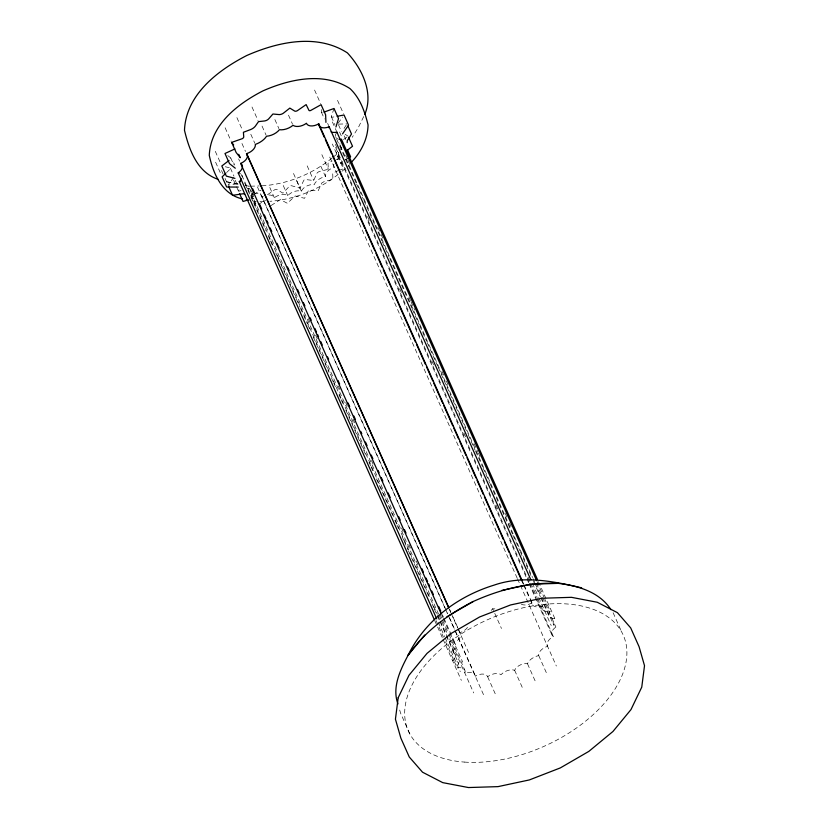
<?xml version="1.0" encoding="UTF-8"?>
<svg xmlns="http://www.w3.org/2000/svg" width="829" height="829" viewBox="0 0 829 829"><rect width="100%" height="100%" fill="white"/><g stroke="black" fill="none" stroke-linecap="round" stroke-linejoin="round"><path stroke-width="0.62" stroke-dasharray="4.14 3.11" d="M240.959 190.577L238.545 191.312L239.104 189.064M334.004 108.485L331.372 116.392A1.534 0.902 -24 0 0 332.512 117.179L335.973 116.516M267.539 194.701L274.316 190.007A2.352 1.389 -24 0 1 277.073 189.592L282.855 193.136L289.155 186.587A2.052 1.212 -24 0 1 291.663 185.769L300.036 188.142L303.787 180.349A1.275 0.746 -24 0 1 305.414 179.52L313.704 180.515L316.719 173.603A3.534 2.083 -24 0 1 319.776 171.375L328.377 169.303L327.994 163.738A2.342 1.378 -24 0 1 329.807 161.842L332.066 161.054M363.682 116.599L358.335 127.552L352.242 137.282M346.315 124.93L342.895 130.215A5.098 3.005 -24 0 0 342.719 130.567M233.623 177.447L228.048 185.157L238.804 183.582M338.118 123.21L342.564 117.044M347.745 166.556L349.392 164.577M226.586 172.556L230.141 169.116A1.534 0.902 -24 0 0 229.985 167.841L225.322 166.774M338.17 174.391C318.875 189.789 294.585 199.509 269.964 201.292M341.994 171.261L345.828 168.121M332.046 158.08C311.922 174.328 286.347 184.732 260.441 185.903M333.009 157.303L338.76 152.609M343.496 139.573L347.102 136.816M271.093 205.53L280.306 199.602L287.373 203.292L295.165 195.955L304.564 198.297L308.668 190.11L318.222 190.67L321.849 182.929L324.294 181.53L332.906 179.458L332.719 173.261L337.724 170.815M342.242 161.489L340.916 163.696L336.398 153.541A2.705 1.596 -24 0 1 337.724 151.334M344.336 160.318L347.475 158.567M253.643 194.297L261.021 190.193M258.171 204.452L265.539 200.349M336.595 159.469L338.864 158.681L336.398 153.541M338.854 170.422L343.382 168.836L332.346 144.049M252.731 198.545L253.871 198.463M338.698 124.122L346.999 123.863M250.524 186.204L259.197 185.945M260.016 201.551L264.99 201.426M238.099 184.1L227.301 181.955M245.56 185.53L249.28 186.245L245.508 185.499M226.576 181.758L237.944 184.007M252.544 200.919L256.285 201.654M345.165 134.36L348.014 136.122M227.768 155.614L230.555 157.738A2.352 1.389 -24 0 1 230.047 159.696M613.108 612.714L621.771 632.175M337.527 100.361L343.538 113.863M344.17 135.873L346.18 140.381M338.522 124.858L341.527 131.624M339.569 132.018L342.076 137.645M538.446 581.699L554.767 618.372A12.642 7.451 -24 0 0 555.865 627.056A9.907 5.834 -24 0 0 553.409 636.589A10.259 6.041 -24 0 0 547.565 646.319A9.896 5.834 -24 0 0 538.726 655.584A11.078 6.528 -24 0 0 527.493 663.76A8.829 5.202 -24 0 0 514.643 670.288A9.606 5.658 -24 0 0 501.048 674.713A9.907 5.834 -24 0 0 487.628 676.733A9.026 5.316 -24 0 0 475.297 676.226A9.896 5.834 -24 0 0 464.903 673.21A9.606 5.658 -24 0 0 457.152 667.905A8.829 5.202 -24 0 0 452.572 660.661A9.088 5.357 -24 0 0 451.473 651.977A9.907 5.834 -24 0 0 453.929 642.444A9.026 5.316 -24 0 0 459.774 632.714A9.896 5.834 -24 0 0 468.561 625.139M331.413 116.816L334.926 124.713M332.388 121.936L336.398 130.961M537.016 581.554L543.865 596.932M544.394 598.113L550.187 611.128A8.829 5.202 -24 0 0 554.767 618.372M345.745 155.116L347.32 158.66M347.848 159.842L350.48 165.759M377.869 227.26L380.501 233.177M381.029 234.358L383.661 240.275M408.935 297.051L410.521 300.595M411.049 301.777L414.728 310.056M442.116 371.568L443.702 375.112M446.334 381.029L447.909 384.583M474.24 443.722L477.929 452.002M478.457 453.183L480.032 456.727M505.307 513.503L506.892 517.058M509.524 522.964L511.099 526.519M536.384 583.295L542.176 596.3M542.705 597.481L555.865 627.056M340.336 145.821L532.56 577.544M533.078 578.725L534.664 582.279M535.192 583.461L540.985 596.465M541.513 597.657L553.617 624.859M356.055 182.784L335.517 136.65A8.829 5.202 -24 0 1 335.735 133.977M356.584 183.965L363.423 199.343M363.952 200.525L374.48 224.182M375.009 225.364L381.858 240.742M382.387 241.923L389.226 257.301M389.754 258.482L411.878 308.16M412.396 309.341L419.246 324.719M419.775 325.901L426.624 341.279M427.142 342.46L437.681 366.117M438.209 367.299L467.701 433.536M468.219 434.717L475.069 450.095M475.597 451.277L482.447 466.654M482.965 467.836L489.815 483.214M490.343 484.395L512.457 534.073M512.985 535.254L519.835 550.632M520.363 551.813L530.892 575.471M533.524 581.388L540.373 596.766M540.902 597.947L548.798 615.688M314.574 90.05L320.595 103.552M327.642 123.397L328.647 125.656M532.425 583.347L538.218 596.362M538.746 597.543L551.212 625.532M321.414 112.205L324.429 118.972M335.434 144.401L338.066 150.318M367.558 216.556L370.19 222.473M399.682 288.71L402.314 294.627M431.805 360.864L434.437 366.77M463.929 433.007L466.561 438.924M496.053 505.162L498.685 511.078M528.177 577.316L530.28 582.041M530.809 583.233L537.13 597.419M537.658 598.6L542.394 609.253M335.61 147.396L529.182 582.176M529.71 583.357L536.031 597.554M536.56 598.735L553.409 636.589M338.543 155.707L526.539 577.968M527.068 579.15L528.653 582.694M529.182 583.885L551.824 634.745M522.56 581.523L523.617 583.885M524.146 585.067L532.042 602.807A9.088 5.357 -24 0 0 542.435 605.823A9.088 5.357 -24 0 0 550.187 611.128M521.773 580.797L523.348 584.352M523.876 585.533L529.669 598.548M530.197 599.73L532.301 604.455M329.755 157.127L517.203 578.186M517.545 578.901L556.342 666.029M321.87 154.671L328.377 169.303M320.927 166.391L325.445 176.546A11.078 6.528 -24 0 0 314.212 184.722A8.829 5.202 -24 0 0 301.362 191.24A9.606 5.658 -24 0 0 287.767 195.665A9.907 5.834 -24 0 0 274.347 197.696A9.026 5.316 -24 0 0 267.125 195.198M538.726 655.584L547.503 675.303M288.492 115.138L292.513 124.163M307.186 165.883L313.704 180.515M527.493 663.76L536.27 683.469M274.896 119.563L278.907 128.588M491.131 610.403A12.145 7.16 -24 0 0 492.695 608.755L494.239 612.227M494.758 613.387L501.472 628.465M293.518 173.51L300.036 188.142M296.844 181.095L301.362 191.24M514.643 670.288L523.42 689.997M262.037 126.081L266.057 135.106M251.995 106.993L258.016 120.495M283.249 185.52L287.767 195.665M250.814 134.257L254.835 143.282M269.829 187.541L274.347 197.696M487.628 676.733L496.405 696.443M236.907 117.635L242.42 130.018M449.764 609.719L450.821 612.082M452.924 616.817L457.67 627.46M458.199 628.641L460.302 633.377M241.975 143.521L245.488 151.417M449.245 609.056L450.831 612.61M451.349 613.792L457.67 627.988M458.199 629.17L468.551 652.423M261.549 195.665L447.453 613.191M449.556 617.926L454.82 629.75M455.349 630.942L474.83 674.702M257.498 187.033L445.287 608.807M445.815 609.989L454.758 630.092M455.287 631.273L484.074 695.935M442.354 614.724L443.411 617.087M443.929 618.268L455.515 644.288M225.136 127.759L231.156 141.272M238.638 158.899L239.643 161.147M441.816 615.242L442.873 617.605M443.401 618.786L449.194 631.802M449.722 632.983L462.706 662.153M251.436 190.877L254.068 196.784M308.315 318.616L309.891 322.17M315.683 335.175L317.269 338.729M338.336 386.034L339.911 389.589M345.703 402.593L347.278 406.148M353.071 419.153L354.657 422.707M371.506 460.551L373.091 464.105M401.526 527.98L403.101 531.524M408.894 544.539L410.479 548.083M416.272 561.098L417.847 564.642M439.971 614.32L442.075 619.056M442.603 620.237L448.396 633.242M448.924 634.423L464.717 669.915M252.275 193.354L253.778 196.732M251.85 193.281A9.606 5.658 -24 0 1 251.622 194.173L438.572 614.071M439.101 615.253L447.525 634.185M449.639 638.91L473.68 692.92M256.057 205.623L251.539 195.468L250.534 190.09M241.902 175.385L437.277 614.216M437.805 615.398L439.909 620.123M440.437 621.304L455.183 654.423M245.26 184.307L247.374 189.043M247.892 190.224L265.798 230.441M268.43 236.348L270.016 239.902M270.544 241.084L273.176 247.001M275.808 252.907L277.383 256.462M277.912 257.643L295.818 297.86M296.347 299.041L300.036 307.321M300.554 308.502L303.196 314.419M303.715 315.6L307.404 323.88M307.932 325.061L310.564 330.978M313.196 336.895L328.999 372.376M331.631 378.293L333.206 381.837M333.735 383.019L336.367 388.936M338.999 394.853L340.584 398.397M341.113 399.578L343.745 405.495M345.848 410.22L360.066 442.158M360.594 443.339L363.226 449.256M363.755 450.437L366.387 456.354M369.019 462.271L370.594 465.815M371.123 466.996L373.755 472.913M376.397 478.83L392.718 515.493M394.822 520.229L396.407 523.773M396.925 524.954L399.568 530.871M402.2 536.788L403.775 540.332M404.303 541.513L407.992 549.793M408.521 550.984L426.417 591.191M426.945 592.383L429.577 598.289M432.21 604.206L433.795 607.75M434.323 608.942L436.956 614.849M437.484 616.03L439.588 620.766M440.116 621.947L445.909 634.962M446.437 636.144L458.541 663.345M233.674 162.785L234.68 165.044M438.313 622.413L444.624 636.599M445.152 637.791L460.25 671.687M230.763 158.049L233.778 164.826M436.095 620.589L443.463 637.149M445.567 641.884L457.152 667.905M434.665 620.444L442.572 638.185M443.09 639.377L461.349 680.371M230.431 168.214L233.944 176.111M235.229 180.307L237.736 185.945M233.529 180.048L236.037 185.675M236.534 186.805L238.545 191.312M215.312 151.344L220.825 163.727M221.54 170.525L223.042 173.903M225.042 178.411L227.55 184.038M215.613 162.225L221.125 174.608M409.795 733.883L400.625 713.282L398.946 707.438M321.279 109.604L321.372 112.07A1.534 0.902 -24 0 0 322.253 112.609M532.042 602.807A9.026 5.316 -24 0 1 521.358 604.206M494.882 608.859A12.145 7.16 -24 0 1 492.695 608.755M338.035 138.992A8.829 5.202 -24 0 1 335.859 137.407M341.869 147.572A12.642 7.451 -24 0 1 341.247 147.054M340.74 146.464A12.642 7.451 -24 0 1 340.056 145.116M339.9 144.37A12.642 7.451 -24 0 1 339.869 143.583M338.771 152.318A9.907 5.834 -24 0 0 340.128 157.551A10.259 6.041 -24 0 0 336.906 159.707M340.657 149.635A9.907 5.834 -24 0 1 341.569 148.795M333.89 164.101A10.259 6.041 -24 0 0 334.284 167.282A9.896 5.834 -24 0 0 325.445 176.546M263.228 196.514A9.026 5.316 -24 0 0 262.016 197.188A9.896 5.834 -24 0 0 255.405 193.375M251.622 194.173A9.896 5.834 -24 0 1 252.897 193.789M247.498 188.701A9.606 5.658 -24 0 1 249.488 189.23M250.296 189.665A9.606 5.658 -24 0 1 250.949 190.224M244.368 182.898A8.829 5.202 -24 0 1 244.918 183.551M241.498 174.67A9.088 5.357 -24 0 1 242.109 177.054M240.151 173.551A9.088 5.357 -24 0 1 240.907 174.059M248.213 188.39A2.342 1.378 -24 0 1 249.809 188.442M464.427 762.079A117.645 69.315 -24 0 0 626.797 649.687A117.645 69.315 -24 0 0 456.147 637.325A117.645 69.315 -24 0 0 464.427 762.079"/><path stroke-width="1.24" d="M364.76 114.402C373.879 93.128 362.097 68.662 347.382 52.88C316.968 33.15 277.736 41.916 246.69 55.543C217.623 70.455 185.903 94.807 184.484 130.298C189.188 149.842 197.209 172.287 218.058 179.333M610.973 609.698C599.481 591.792 577.917 585.74 557.948 583.326C528.622 582.113 499.846 589.44 473.266 601.481C447.867 614.393 424.531 631.75 408.086 655.293C400.355 669.832 391.775 687.355 397.951 703.945M424.728 635.055L408.065 655.252C424.987 620.641 457.629 596.32 494.011 585.15C522.902 575.139 552.891 581.129 581.678 587.844M351.04 162.598C360.874 152.443 367.786 139.272 368.066 124.93C364.822 111.656 360.169 98.112 349.942 88.558C323.683 71.512 289.808 79.087 263 90.848C237.892 103.729 210.504 124.754 209.281 155.406C213.24 173.789 222.276 194.597 242.565 198.95M225.695 173.416L222.131 176.857L226.649 187.012L238.244 187.074M229.022 160.474L221.83 165.976L226.348 176.131L234.949 178.37M346.211 151.106L352.532 146.277L348.512 137.251M446.966 616.714L473.266 601.481M348.512 157.976L350.605 156.805L347.589 150.039M234.918 148.93L224.991 153.489L229.509 163.645L235.291 168.204M324.015 112.112L334.004 108.485L338.522 118.63L335.932 126.972M238.752 154.308L240.265 157.697L236.172 152.546L231.654 142.391L241.933 138.806A2.342 1.378 -24 0 0 243.736 136.909L243.415 132.267L250.596 129.573A7.782 4.591 -24 0 0 255.415 126.07L258.513 121.625L264.555 120.961A4.601 2.715 -24 0 0 268.7 118.858L272.917 114.008L279.062 114.578A4.601 2.715 -24 0 0 283.445 113.148L289.839 108.102L294.668 111.065A2.352 1.389 -24 0 0 297.414 110.64L306.139 104.599L308.968 110.381A1.471 0.87 -24 0 0 310.72 110.454L321.092 104.682L325.621 114.837L325.932 122.36M247.902 200.007L243.063 201.468L239.55 193.561M501.835 590.403L530.726 584.227L557.979 583.378M337.123 116.298L344.045 114.993L348.563 125.148L342.532 133.883M246.317 199.685L248.804 200.172M231.654 142.391L233.695 144.971M244.669 194.204L243.322 193.737L232.576 195.312L228.555 186.287M348.004 126.122L351.517 134.018L347.237 140.723L347.185 142.64M339.071 139.262A8.829 5.202 -24 0 0 341.486 139.334L537.389 579.336M331.082 131.904A9.088 5.357 -24 0 0 336.906 132.091L536.498 580.373M441.297 614.061L240.648 163.406A9.026 5.316 -24 0 0 246.493 153.676A9.896 5.834 -24 0 0 255.332 144.412A15.326 9.036 -24 0 0 266.565 136.236A12.145 7.16 -24 0 0 279.414 129.718A12.145 7.16 -24 0 0 293.01 125.293A9.907 5.834 -24 0 0 306.429 123.262A9.026 5.316 -24 0 0 318.761 123.77A9.088 5.357 -24 0 0 329.154 126.785L530.85 579.803M318.761 123.77L522.032 580.341M319.02 125.417L324.284 137.251M325.341 139.614L331.662 153.811M332.719 156.173L341.662 176.276M342.719 178.649L364.843 228.327M365.89 230.69L374.843 250.793M375.9 253.166L382.221 267.352M383.267 269.726L392.221 289.829M393.278 292.191L415.391 341.869M416.448 344.242L425.401 364.345M426.448 366.708L432.769 380.905M433.826 383.278L442.779 403.381M443.836 405.744L452.779 425.857M453.836 428.22L458.572 438.862M459.629 441.235L465.95 455.422M467.007 457.795L475.96 477.898M477.007 480.26L483.328 494.457M484.385 496.82L493.338 516.933M494.385 519.296L503.338 539.399M504.395 541.772L509.13 552.415M510.187 554.777L521.773 580.797M247.021 154.329L448.717 607.346M246.493 153.676L448.717 607.875M252.772 188.908L254.348 192.463M259.612 204.286L261.726 209.022M264.358 214.929L265.933 218.483M266.99 220.846L268.047 223.208M270.15 227.944L271.725 231.488M277 243.322L279.104 248.047M287.528 266.979L289.103 270.523M297.528 289.445L299.114 293M303.331 302.461L304.906 306.005M310.17 317.839L311.227 320.201M314.916 328.481L316.491 332.035M317.548 334.398L318.595 336.761M320.709 341.496L322.284 345.04M327.548 356.874L328.605 359.237M338.087 380.521L339.662 384.076M348.087 402.998L349.672 406.552M353.879 416.013L355.465 419.557M360.729 431.391L361.786 433.754M365.465 442.033L367.05 445.577M371.257 455.038L372.843 458.592M378.107 470.416L379.164 472.789M381.267 477.514L382.843 481.069M388.117 492.892L390.221 497.628M398.645 516.55L400.22 520.094M404.438 529.555L406.013 533.109M421.816 568.59L423.391 572.145M426.033 578.051L427.609 581.606M428.666 583.968L429.712 586.331M431.826 591.067L433.401 594.611M438.665 606.445L440.779 611.17M242.234 165.251A9.907 5.834 -24 0 1 238.192 172.94L436.728 618.859M241.529 178.898A9.088 5.357 -24 0 1 239.291 181.624L434.147 619.263M240.648 163.406A9.907 5.834 -24 0 1 241.871 164.546M328.844 127.707A9.088 5.357 -24 0 1 329.154 126.785M336.222 133.034A8.829 5.202 -24 0 1 336.906 132.091M340.926 140.194A12.642 7.451 -24 0 1 341.486 139.334M239.291 181.624A8.829 5.202 -24 0 1 240.545 181.582M238.192 172.94A9.088 5.357 -24 0 1 239.239 173.178M398.189 697.738L395.433 719.189L400.873 738.162L409.257 756.981L422.531 772.203L442.727 782.628L468.478 787.55L498.022 786.628L529.348 779.934L560.321 767.913L588.828 751.395L612.932 731.499L630.983 709.583L641.76 687.137L644.516 665.687L639.076 646.713L630.693 627.895L617.429 612.672L597.222 602.248L571.471 597.326L541.928 598.248L510.602 604.942L479.628 616.963L451.121 633.48L427.018 653.376L408.966 675.293L398.189 697.738"/></g></svg>
